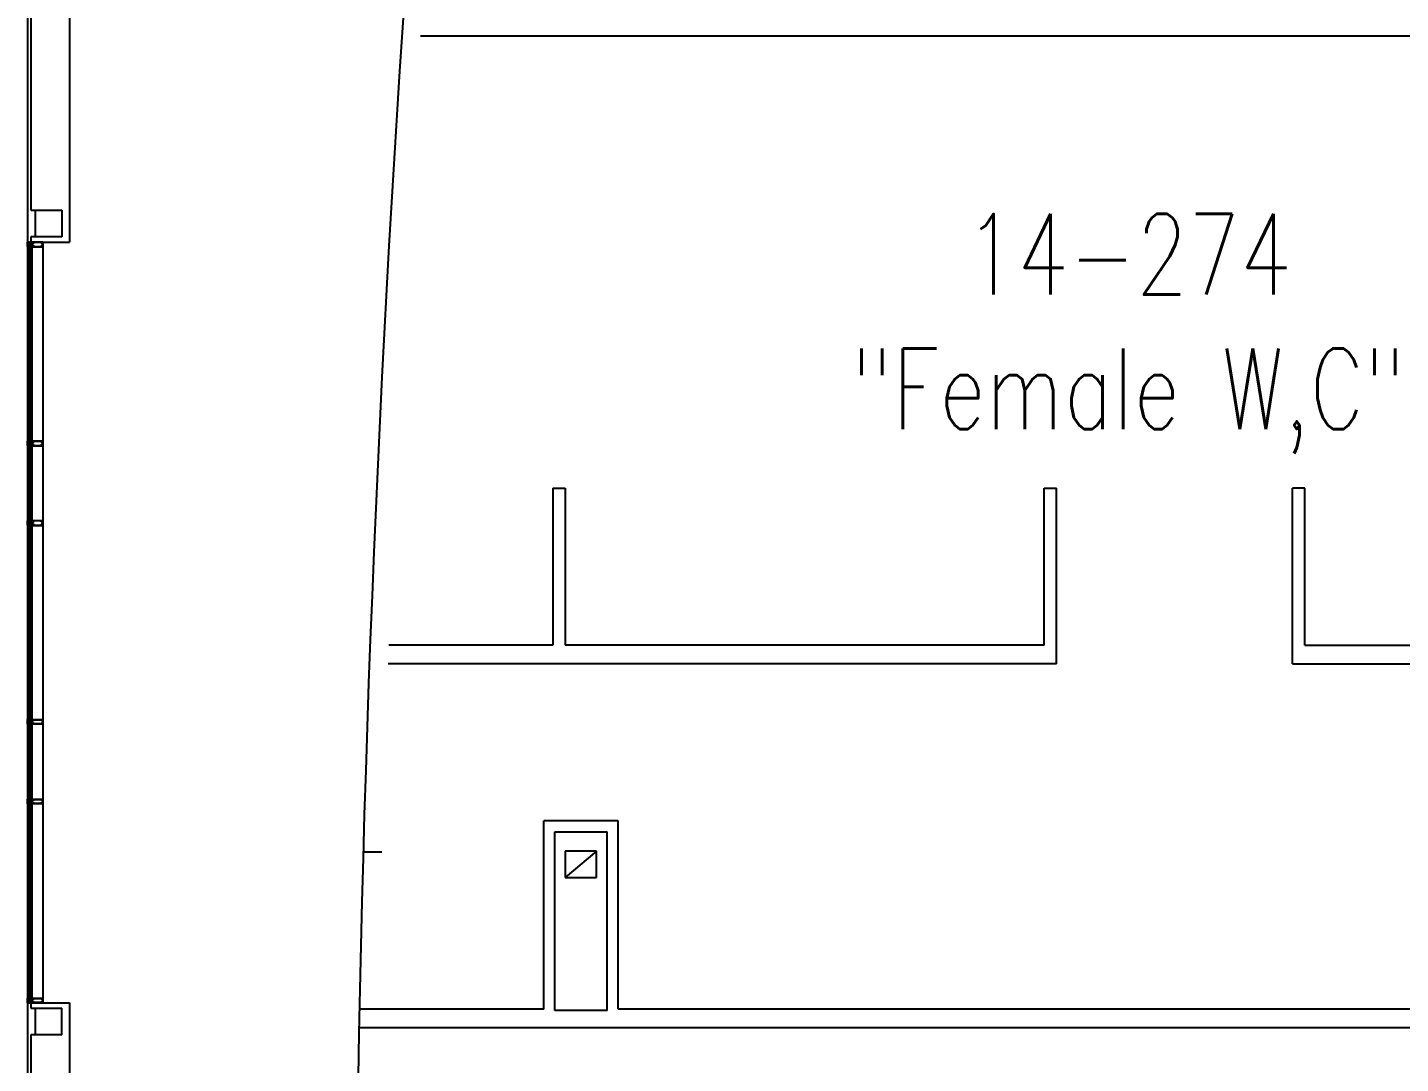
# Model space of a CAD drawing. Extents: x 11182 to 734459, y -1391328 to 152085.
# Drawn here: x 333511 to 346629, y -1307896 to -1298002 of the extents above; entities that cross this region are included whole.
import ezdxf
from ezdxf.enums import TextEntityAlignment as Align

# ---------------------------------------------------------------- set-up
doc = ezdxf.new("R2010")
doc.units = 0
doc.header["$LTSCALE"] = 500
doc.header["$MEASUREMENT"] = 0
for name, color, linetype in [('0_room_data', 7, 'CONTINUOUS'), ('1_Wall_Exist', 251, 'CONTINUOUS'), ('3_Text', 7, 'CONTINUOUS')]:
    doc.layers.add(name, color=color, linetype=linetype)
doc.styles.add('1_200', font='simplex.shx', dxfattribs={"width": 0.75, "height": 460})

# ---------------------------------------------------------------- blocks, each defined once
blk = doc.blocks.new('room_data')
at = {"layer": '3_Text', "style": '1_200', "width": 0.75}
for tag, p in [('ROOMNUM', (0, 0)), ('ROOMUSE', (0, -575))]:
    blk.add_attdef(tag, text='', height=345, dxfattribs=at).set_placement(p, align=Align.MIDDLE_CENTER)

msp = doc.modelspace()

# ---------------------------------------------------------------- linework, layer by layer
at = {"layer": '1_Wall_Exist'}
for p, q in [((333511, -1285944), (333511, -1344584)), ((333911, -1292666), (333911, -1300052)), ((333544, -1292971), (333544, -1299747)), ((350054, -1298085), (337267, -1298085)), ((333544, -1299747), (333838, -1299747)), ((333584, -1299747), (333584, -1300001)), ((333838, -1299747), (333838, -1300001)), ((333511, -1300052), (333511, -1300097)), ((333526, -1300052), (333511, -1300052)), ((333511, -1300052), (333911, -1300052)), ((333512, -1300095), (333512, -1300053)), ((333512, -1300053), (333522, -1300053)), ((333520, -1300054), (333520, -1300058)), ((333522, -1300054), (333520, -1300054)), ((333520, -1300058), (333521, -1300059)), ((333521, -1300059), (333521, -1300074)), ((333521, -1300074), (333521, -1300089)), ((333521, -1300074), (333521, -1300074)), ((333521, -1300074), (333521, -1300074)), ((333522, -1300057), (333522, -1300056)), ((333523, -1300056), (333526, -1300056)), ((333526, -1300058), (333523, -1300058)), ((333524, -1300061), (333523, -1300061)), ((333525, -1300053), (333526, -1300052)), ((333526, -1300053), (333525, -1300053)), ((333526, -1300056), (333526, -1300053)), ((333526, -1300056), (333526, -1300056)), ((333526, -1300056), (333526, -1300056)), ((333526, -1300058), (333526, -1300058)), ((333526, -1300058), (333526, -1300058)), ((333526, -1300090), (333526, -1300079)), ((333542, -1300079), (333526, -1300079)), ((333528, -1300064), (333553, -1300064)), ((333528, -1300084), (333528, -1301964)), ((333528, -1300084), (333553, -1300084)), ((333530, -1300079), (333529, -1300079)), ((333540, -1300073), (333540, -1300076)), ((333542, -1300071), (333542, -1300069)), ((333544, -1300071), (333542, -1300071)), ((333542, -1300079), (333542, -1300078)), ((333542, -1300078), (333544, -1300078)), ((333838, -1300001), (333544, -1300001)), ((333544, -1300001), (333544, -1307367)), ((333553, -1300069), (333544, -1300069)), ((333544, -1300069), (333544, -1300071)), ((333544, -1300078), (333544, -1300079)), ((333544, -1300079), (333553, -1300079)), ((333553, -1300071), (333553, -1300069)), ((333555, -1300071), (333553, -1300071)), ((333553, -1300078), (333555, -1300078)), ((333553, -1300079), (333553, -1300078)), ((333553, -1300084), (333553, -1301964)), ((333657, -1300052), (333555, -1300052)), ((333555, -1300052), (333555, -1300054)), ((333555, -1300054), (333556, -1300055)), ((333556, -1300057), (333555, -1300058)), ((333555, -1300058), (333555, -1300071)), ((333555, -1300078), (333555, -1300091)), ((333556, -1300055), (333558, -1300055)), ((333556, -1300055), (333556, -1300055)), ((333558, -1300057), (333556, -1300057)), ((333556, -1300057), (333556, -1300057)), ((333561, -1300060), (333558, -1300060)), ((333558, -1300061), (333558, -1300069)), ((333558, -1300069), (333558, -1300080)), ((333558, -1300080), (333558, -1300088)), ((333559, -1300055), (333559, -1300056)), ((333559, -1300056), (333559, -1300056)), ((333561, -1300055), (333561, -1300059)), ((333567, -1300055), (333562, -1300055)), ((333637, -1300055), (333575, -1300055)), ((333654, -1300055), (333644, -1300055)), ((333654, -1300094), (333654, -1300055)), ((333657, -1300052), (333657, -1307316)), ((333657, -1300097), (333657, -1300052)), ((333511, -1300097), (333526, -1300097)), ((333522, -1300095), (333512, -1300095)), ((333521, -1300089), (333520, -1300090)), ((333520, -1300090), (333520, -1300094)), ((333520, -1300094), (333522, -1300094)), ((333522, -1300092), (333522, -1300091)), ((333523, -1300090), (333526, -1300090)), ((333526, -1300093), (333523, -1300093)), ((333525, -1300095), (333526, -1300095)), ((333526, -1300096), (333525, -1300096)), ((333526, -1300090), (333526, -1300091)), ((333526, -1300091), (333526, -1300090)), ((333526, -1300093), (333526, -1300092)), ((333526, -1300092), (333526, -1300093)), ((333526, -1300095), (333526, -1300093)), ((333555, -1300091), (333556, -1300091)), ((333556, -1300093), (333555, -1300094)), ((333555, -1300094), (333555, -1300097)), ((333555, -1300097), (333657, -1300097)), ((333556, -1300091), (333558, -1300091)), ((333556, -1300091), (333556, -1300091)), ((333556, -1300094), (333556, -1300093)), ((333558, -1300094), (333556, -1300094)), ((333558, -1300089), (333561, -1300089)), ((333559, -1300092), (333559, -1300092)), ((333559, -1300092), (333559, -1300093)), ((333561, -1300089), (333561, -1300093)), ((333562, -1300094), (333567, -1300094)), ((333575, -1300094), (333637, -1300094)), ((333644, -1300094), (333654, -1300094)), ((333511, -1301952), (333511, -1301997)), ((333526, -1301952), (333511, -1301952)), ((333511, -1301997), (333526, -1301997)), ((333512, -1301995), (333512, -1301953)), ((333512, -1301953), (333522, -1301953)), ((333522, -1301995), (333512, -1301995)), ((333520, -1301954), (333520, -1301958)), ((333522, -1301954), (333520, -1301954)), ((333520, -1301958), (333521, -1301959)), ((333521, -1301989), (333520, -1301990)), ((333520, -1301990), (333520, -1301994)), ((333520, -1301994), (333522, -1301994)), ((333521, -1301959), (333521, -1301974)), ((333521, -1301974), (333521, -1301989)), ((333521, -1301974), (333521, -1301974)), ((333521, -1301974), (333521, -1301974)), ((333522, -1301957), (333522, -1301956)), ((333522, -1301992), (333522, -1301991)), ((333523, -1301956), (333526, -1301956)), ((333526, -1301958), (333523, -1301958)), ((333524, -1301961), (333523, -1301961)), ((333523, -1301990), (333526, -1301990)), ((333526, -1301993), (333523, -1301993)), ((333525, -1301953), (333526, -1301952)), ((333526, -1301953), (333525, -1301953)), ((333525, -1301995), (333526, -1301995)), ((333526, -1301996), (333525, -1301996)), ((333526, -1301956), (333526, -1301953)), ((333526, -1301956), (333526, -1301956)), ((333526, -1301956), (333526, -1301956)), ((333526, -1301958), (333526, -1301958)), ((333526, -1301958), (333526, -1301958)), ((333526, -1301990), (333526, -1301979)), ((333542, -1301979), (333526, -1301979)), ((333526, -1301990), (333526, -1301991)), ((333526, -1301991), (333526, -1301990)), ((333526, -1301993), (333526, -1301992)), ((333526, -1301992), (333526, -1301993)), ((333526, -1301995), (333526, -1301993)), ((333528, -1301964), (333553, -1301964)), ((333528, -1301984), (333528, -1302724)), ((333528, -1301984), (333553, -1301984)), ((333530, -1301979), (333529, -1301979)), ((333540, -1301973), (333540, -1301976)), ((333542, -1301971), (333542, -1301969)), ((333544, -1301971), (333542, -1301971)), ((333542, -1301979), (333542, -1301978)), ((333542, -1301978), (333544, -1301978)), ((333553, -1301969), (333544, -1301969)), ((333544, -1301969), (333544, -1301971)), ((333544, -1301978), (333544, -1301979)), ((333544, -1301979), (333553, -1301979)), ((333553, -1301971), (333553, -1301969)), ((333555, -1301971), (333553, -1301971)), ((333553, -1301978), (333555, -1301978)), ((333553, -1301979), (333553, -1301978)), ((333553, -1301984), (333553, -1302724)), ((333657, -1301952), (333555, -1301952)), ((333555, -1301952), (333555, -1301954)), ((333555, -1301954), (333556, -1301955)), ((333556, -1301957), (333555, -1301958)), ((333555, -1301958), (333555, -1301971)), ((333555, -1301978), (333555, -1301991)), ((333555, -1301991), (333556, -1301991)), ((333556, -1301993), (333555, -1301994)), ((333555, -1301994), (333555, -1301997)), ((333555, -1301997), (333657, -1301997)), ((333556, -1301955), (333558, -1301955)), ((333556, -1301955), (333556, -1301955)), ((333558, -1301957), (333556, -1301957)), ((333556, -1301957), (333556, -1301957)), ((333556, -1301991), (333558, -1301991)), ((333556, -1301991), (333556, -1301991)), ((333556, -1301994), (333556, -1301993)), ((333558, -1301994), (333556, -1301994)), ((333561, -1301960), (333558, -1301960)), ((333558, -1301961), (333558, -1301969)), ((333558, -1301969), (333558, -1301980)), ((333558, -1301980), (333558, -1301988)), ((333558, -1301989), (333561, -1301989)), ((333559, -1301955), (333559, -1301956)), ((333559, -1301956), (333559, -1301956)), ((333559, -1301992), (333559, -1301992)), ((333559, -1301992), (333559, -1301993)), ((333561, -1301955), (333561, -1301959)), ((333561, -1301989), (333561, -1301993)), ((333567, -1301955), (333562, -1301955)), ((333562, -1301994), (333567, -1301994)), ((333637, -1301955), (333575, -1301955)), ((333575, -1301994), (333637, -1301994)), ((333654, -1301955), (333644, -1301955)), ((333644, -1301994), (333654, -1301994)), ((333654, -1301994), (333654, -1301955)), ((333657, -1301997), (333657, -1301952)), ((338531, -1302401), (338531, -1303901)), ((338531, -1302401), (338649, -1302401)), ((338649, -1302401), (338649, -1303901)), ((343224, -1303901), (343224, -1302401)), ((343224, -1302401), (343342, -1302401)), ((343342, -1304079), (343342, -1302401)), ((345597, -1304079), (345597, -1302401)), ((345715, -1302401), (345597, -1302401)), ((345715, -1303901), (345715, -1302401)), ((333511, -1302712), (333511, -1302757)), ((333526, -1302712), (333511, -1302712)), ((333511, -1302757), (333526, -1302757)), ((333512, -1302755), (333512, -1302713)), ((333512, -1302713), (333522, -1302713)), ((333522, -1302755), (333512, -1302755)), ((333520, -1302714), (333520, -1302718)), ((333522, -1302714), (333520, -1302714)), ((333520, -1302718), (333521, -1302719)), ((333521, -1302749), (333520, -1302750)), ((333520, -1302750), (333520, -1302754)), ((333520, -1302754), (333522, -1302754)), ((333521, -1302719), (333521, -1302734)), ((333521, -1302734), (333521, -1302749)), ((333521, -1302734), (333521, -1302734)), ((333521, -1302734), (333521, -1302734)), ((333522, -1302717), (333522, -1302716)), ((333522, -1302752), (333522, -1302751)), ((333523, -1302716), (333526, -1302716)), ((333526, -1302718), (333523, -1302718)), ((333524, -1302721), (333523, -1302721)), ((333523, -1302750), (333526, -1302750)), ((333526, -1302753), (333523, -1302753)), ((333525, -1302713), (333526, -1302712)), ((333526, -1302713), (333525, -1302713)), ((333525, -1302755), (333526, -1302755)), ((333526, -1302756), (333525, -1302756)), ((333526, -1302716), (333526, -1302713)), ((333526, -1302716), (333526, -1302716)), ((333526, -1302716), (333526, -1302716)), ((333526, -1302718), (333526, -1302718)), ((333526, -1302718), (333526, -1302718)), ((333526, -1302750), (333526, -1302739)), ((333542, -1302739), (333526, -1302739)), ((333526, -1302750), (333526, -1302751)), ((333526, -1302751), (333526, -1302750)), ((333526, -1302753), (333526, -1302752)), ((333526, -1302752), (333526, -1302753)), ((333526, -1302755), (333526, -1302753)), ((333528, -1302724), (333553, -1302724)), ((333528, -1302744), (333528, -1304623)), ((333528, -1302744), (333553, -1302744)), ((333530, -1302739), (333529, -1302739)), ((333540, -1302733), (333540, -1302736)), ((333542, -1302731), (333542, -1302729)), ((333544, -1302731), (333542, -1302731)), ((333542, -1302739), (333542, -1302738)), ((333542, -1302738), (333544, -1302738)), ((333553, -1302729), (333544, -1302729)), ((333544, -1302729), (333544, -1302731)), ((333544, -1302738), (333544, -1302739)), ((333544, -1302739), (333553, -1302739)), ((333553, -1302731), (333553, -1302729)), ((333555, -1302731), (333553, -1302731)), ((333553, -1302738), (333555, -1302738)), ((333553, -1302739), (333553, -1302738)), ((333553, -1302744), (333553, -1304623)), ((333657, -1302712), (333555, -1302712)), ((333555, -1302712), (333555, -1302714)), ((333555, -1302714), (333556, -1302715)), ((333556, -1302717), (333555, -1302718)), ((333555, -1302718), (333555, -1302731)), ((333555, -1302738), (333555, -1302751)), ((333555, -1302751), (333556, -1302751)), ((333556, -1302753), (333555, -1302754)), ((333555, -1302754), (333555, -1302757)), ((333555, -1302757), (333657, -1302757)), ((333556, -1302715), (333558, -1302715)), ((333556, -1302715), (333556, -1302715)), ((333558, -1302717), (333556, -1302717)), ((333556, -1302717), (333556, -1302717)), ((333556, -1302751), (333558, -1302751)), ((333556, -1302751), (333556, -1302751)), ((333556, -1302754), (333556, -1302753)), ((333558, -1302754), (333556, -1302754)), ((333561, -1302720), (333558, -1302720)), ((333558, -1302721), (333558, -1302729)), ((333558, -1302729), (333558, -1302740)), ((333558, -1302740), (333558, -1302748)), ((333558, -1302749), (333561, -1302749)), ((333559, -1302715), (333559, -1302716)), ((333559, -1302716), (333559, -1302716)), ((333559, -1302752), (333559, -1302752)), ((333559, -1302752), (333559, -1302753)), ((333561, -1302715), (333561, -1302719)), ((333561, -1302749), (333561, -1302753)), ((333567, -1302715), (333562, -1302715)), ((333562, -1302754), (333567, -1302754)), ((333637, -1302715), (333575, -1302715)), ((333575, -1302754), (333637, -1302754)), ((333654, -1302715), (333644, -1302715)), ((333644, -1302754), (333654, -1302754)), ((333654, -1302754), (333654, -1302715)), ((333657, -1302757), (333657, -1302712)), ((338531, -1303901), (336963, -1303901)), ((343224, -1303901), (338649, -1303901)), ((345715, -1303901), (350358, -1303901)), ((343342, -1304079), (336956, -1304079)), ((345597, -1304079), (350365, -1304079)), ((333511, -1304656), (333511, -1304611)), ((333511, -1304611), (333526, -1304611)), ((333526, -1304656), (333511, -1304656)), ((333512, -1304612), (333512, -1304654)), ((333522, -1304612), (333512, -1304612)), ((333512, -1304654), (333522, -1304654)), ((333520, -1304617), (333520, -1304613)), ((333520, -1304613), (333522, -1304613)), ((333521, -1304618), (333520, -1304617)), ((333520, -1304649), (333521, -1304648)), ((333520, -1304653), (333520, -1304649)), ((333522, -1304653), (333520, -1304653)), ((333521, -1304633), (333521, -1304618)), ((333521, -1304633), (333521, -1304633)), ((333521, -1304634), (333521, -1304633)), ((333521, -1304648), (333521, -1304634)), ((333522, -1304615), (333522, -1304616)), ((333522, -1304650), (333522, -1304651)), ((333526, -1304615), (333523, -1304615)), ((333523, -1304617), (333526, -1304617)), ((333524, -1304646), (333523, -1304646)), ((333526, -1304649), (333523, -1304649)), ((333523, -1304652), (333526, -1304652)), ((333526, -1304611), (333525, -1304612)), ((333525, -1304612), (333526, -1304612)), ((333526, -1304654), (333525, -1304654)), ((333525, -1304655), (333526, -1304655)), ((333526, -1304612), (333526, -1304615)), ((333526, -1304615), (333526, -1304615)), ((333526, -1304615), (333526, -1304615)), ((333526, -1304617), (333526, -1304617)), ((333526, -1304617), (333526, -1304617)), ((333526, -1304638), (333526, -1304649)), ((333526, -1304650), (333526, -1304649)), ((333526, -1304649), (333526, -1304650)), ((333526, -1304652), (333526, -1304651)), ((333526, -1304651), (333526, -1304652)), ((333526, -1304652), (333526, -1304654)), ((333528, -1304623), (333553, -1304623)), ((333528, -1304643), (333528, -1305383)), ((333528, -1304643), (333553, -1304643)), ((333530, -1304628), (333529, -1304628)), ((333540, -1304635), (333540, -1304632)), ((333542, -1304628), (333542, -1304630)), ((333542, -1304630), (333544, -1304630)), ((333544, -1304637), (333542, -1304637)), ((333542, -1304637), (333542, -1304638)), ((333544, -1304628), (333553, -1304628)), ((333544, -1304630), (333544, -1304628)), ((333544, -1304638), (333544, -1304637)), ((333553, -1304638), (333544, -1304638)), ((333553, -1304628), (333553, -1304630)), ((333553, -1304630), (333555, -1304630)), ((333555, -1304637), (333553, -1304637)), ((333553, -1304637), (333553, -1304638)), ((333553, -1304643), (333553, -1305383)), ((333555, -1304611), (333657, -1304611)), ((333555, -1304613), (333555, -1304611)), ((333556, -1304614), (333555, -1304613)), ((333555, -1304617), (333556, -1304616)), ((333555, -1304630), (333555, -1304617)), ((333555, -1304650), (333555, -1304637)), ((333556, -1304650), (333555, -1304650)), ((333555, -1304653), (333556, -1304652)), ((333555, -1304656), (333555, -1304653)), ((333657, -1304656), (333555, -1304656)), ((333558, -1304614), (333556, -1304614)), ((333556, -1304614), (333556, -1304614)), ((333556, -1304616), (333558, -1304616)), ((333556, -1304616), (333556, -1304616)), ((333558, -1304650), (333556, -1304650)), ((333556, -1304650), (333556, -1304650)), ((333556, -1304652), (333556, -1304653)), ((333556, -1304653), (333558, -1304653)), ((333558, -1304619), (333561, -1304619)), ((333558, -1304628), (333558, -1304620)), ((333558, -1304639), (333558, -1304628)), ((333558, -1304647), (333558, -1304639)), ((333561, -1304648), (333558, -1304648)), ((333559, -1304615), (333559, -1304614)), ((333559, -1304615), (333559, -1304615)), ((333559, -1304652), (333559, -1304651)), ((333559, -1304651), (333559, -1304651)), ((333561, -1304618), (333561, -1304614)), ((333561, -1304652), (333561, -1304648)), ((333562, -1304614), (333567, -1304614)), ((333567, -1304653), (333562, -1304653)), ((333575, -1304614), (333637, -1304614)), ((333637, -1304653), (333575, -1304653)), ((333644, -1304614), (333654, -1304614)), ((333654, -1304653), (333644, -1304653)), ((333654, -1304614), (333654, -1304653)), ((333657, -1304611), (333657, -1304656)), ((333511, -1305416), (333511, -1305371)), ((333511, -1305371), (333526, -1305371)), ((333526, -1305416), (333511, -1305416)), ((333512, -1305372), (333512, -1305414)), ((333522, -1305372), (333512, -1305372)), ((333512, -1305414), (333522, -1305414)), ((333520, -1305377), (333520, -1305373)), ((333520, -1305373), (333522, -1305373)), ((333521, -1305378), (333520, -1305377)), ((333520, -1305409), (333521, -1305408)), ((333520, -1305413), (333520, -1305409)), ((333522, -1305413), (333520, -1305413)), ((333521, -1305393), (333521, -1305378)), ((333521, -1305393), (333521, -1305393)), ((333521, -1305394), (333521, -1305393)), ((333521, -1305408), (333521, -1305394)), ((333522, -1305375), (333522, -1305376)), ((333522, -1305410), (333522, -1305411)), ((333526, -1305375), (333523, -1305375)), ((333523, -1305377), (333526, -1305377)), ((333524, -1305406), (333523, -1305406)), ((333526, -1305409), (333523, -1305409)), ((333523, -1305412), (333526, -1305412)), ((333526, -1305371), (333525, -1305372)), ((333525, -1305372), (333526, -1305372)), ((333526, -1305414), (333525, -1305414)), ((333525, -1305415), (333526, -1305415)), ((333526, -1305372), (333526, -1305375)), ((333526, -1305375), (333526, -1305375)), ((333526, -1305375), (333526, -1305375)), ((333526, -1305377), (333526, -1305377)), ((333526, -1305377), (333526, -1305377)), ((333526, -1305398), (333526, -1305409)), ((333526, -1305410), (333526, -1305409)), ((333526, -1305409), (333526, -1305410)), ((333526, -1305412), (333526, -1305411)), ((333526, -1305411), (333526, -1305412)), ((333526, -1305412), (333526, -1305414)), ((333528, -1305383), (333553, -1305383)), ((333528, -1305403), (333528, -1307283)), ((333528, -1305403), (333553, -1305403)), ((333530, -1305388), (333529, -1305388)), ((333540, -1305395), (333540, -1305392)), ((333542, -1305388), (333542, -1305390)), ((333542, -1305390), (333544, -1305390)), ((333544, -1305397), (333542, -1305397)), ((333542, -1305397), (333542, -1305398)), ((333544, -1305388), (333553, -1305388)), ((333544, -1305390), (333544, -1305388)), ((333544, -1305398), (333544, -1305397)), ((333553, -1305398), (333544, -1305398)), ((333553, -1305388), (333553, -1305390)), ((333553, -1305390), (333555, -1305390)), ((333555, -1305397), (333553, -1305397)), ((333553, -1305397), (333553, -1305398)), ((333553, -1305403), (333553, -1307283)), ((333555, -1305371), (333657, -1305371)), ((333555, -1305373), (333555, -1305371)), ((333556, -1305374), (333555, -1305373)), ((333555, -1305377), (333556, -1305376)), ((333555, -1305390), (333555, -1305377)), ((333555, -1305410), (333555, -1305397)), ((333556, -1305410), (333555, -1305410)), ((333555, -1305413), (333556, -1305412)), ((333555, -1305416), (333555, -1305413)), ((333657, -1305416), (333555, -1305416)), ((333558, -1305374), (333556, -1305374)), ((333556, -1305374), (333556, -1305374)), ((333556, -1305376), (333558, -1305376)), ((333556, -1305376), (333556, -1305376)), ((333558, -1305410), (333556, -1305410)), ((333556, -1305410), (333556, -1305410)), ((333556, -1305412), (333556, -1305413)), ((333556, -1305413), (333558, -1305413)), ((333558, -1305379), (333561, -1305379)), ((333558, -1305388), (333558, -1305380)), ((333558, -1305399), (333558, -1305388)), ((333558, -1305407), (333558, -1305399)), ((333561, -1305408), (333558, -1305408)), ((333559, -1305375), (333559, -1305374)), ((333559, -1305375), (333559, -1305375)), ((333559, -1305412), (333559, -1305411)), ((333559, -1305411), (333559, -1305411)), ((333561, -1305378), (333561, -1305374)), ((333561, -1305412), (333561, -1305408)), ((333562, -1305374), (333567, -1305374)), ((333567, -1305413), (333562, -1305413)), ((333575, -1305374), (333637, -1305374)), ((333637, -1305413), (333575, -1305413)), ((333644, -1305374), (333654, -1305374)), ((333654, -1305413), (333644, -1305413)), ((333654, -1305374), (333654, -1305413)), ((333657, -1305371), (333657, -1305416)), ((339153, -1305579), (338443, -1305579)), ((338443, -1307378), (338443, -1305579)), ((338561, -1305579), (338561, -1305579)), ((339153, -1307378), (339153, -1305579)), ((338548, -1307391), (338548, -1305684)), ((338548, -1305684), (339048, -1305684)), ((339048, -1307391), (339048, -1305684)), ((336897, -1305878), (336719, -1305878)), ((338948, -1305869), (338648, -1305869)), ((338648, -1305869), (338648, -1306119)), ((338948, -1305869), (338648, -1306119)), ((338948, -1306119), (338948, -1305869)), ((338648, -1306119), (338948, -1306119)), ((333511, -1307316), (333511, -1307271)), ((333511, -1307271), (333526, -1307271)), ((333512, -1307272), (333512, -1307314)), ((333522, -1307272), (333512, -1307272)), ((333520, -1307277), (333520, -1307273)), ((333520, -1307273), (333522, -1307273)), ((333521, -1307278), (333520, -1307277)), ((333521, -1307293), (333521, -1307278)), ((333521, -1307293), (333521, -1307293)), ((333521, -1307294), (333521, -1307293)), ((333521, -1307308), (333521, -1307294)), ((333522, -1307275), (333522, -1307276)), ((333526, -1307275), (333523, -1307275)), ((333523, -1307277), (333526, -1307277)), ((333526, -1307271), (333525, -1307272)), ((333525, -1307272), (333526, -1307272)), ((333526, -1307272), (333526, -1307275)), ((333526, -1307275), (333526, -1307275)), ((333526, -1307275), (333526, -1307275)), ((333526, -1307277), (333526, -1307277)), ((333526, -1307277), (333526, -1307277)), ((333526, -1307298), (333526, -1307309)), ((333528, -1307283), (333553, -1307283)), ((333530, -1307288), (333529, -1307288)), ((333540, -1307295), (333540, -1307292)), ((333542, -1307288), (333542, -1307290)), ((333542, -1307290), (333544, -1307290)), ((333544, -1307297), (333542, -1307297)), ((333542, -1307297), (333542, -1307298)), ((333544, -1307288), (333553, -1307288)), ((333544, -1307290), (333544, -1307288)), ((333544, -1307298), (333544, -1307297)), ((333553, -1307298), (333544, -1307298)), ((333553, -1307288), (333553, -1307290)), ((333553, -1307290), (333555, -1307290)), ((333555, -1307297), (333553, -1307297)), ((333553, -1307297), (333553, -1307298)), ((333555, -1307271), (333657, -1307271)), ((333555, -1307273), (333555, -1307271)), ((333556, -1307274), (333555, -1307273)), ((333555, -1307277), (333556, -1307276)), ((333555, -1307290), (333555, -1307277)), ((333555, -1307310), (333555, -1307297)), ((333558, -1307274), (333556, -1307274)), ((333556, -1307274), (333556, -1307274)), ((333556, -1307276), (333558, -1307276)), ((333556, -1307276), (333556, -1307276)), ((333558, -1307279), (333561, -1307279)), ((333558, -1307288), (333558, -1307280)), ((333558, -1307299), (333558, -1307288)), ((333558, -1307307), (333558, -1307299)), ((333559, -1307275), (333559, -1307274)), ((333559, -1307275), (333559, -1307275)), ((333561, -1307278), (333561, -1307274)), ((333562, -1307274), (333567, -1307274)), ((333575, -1307274), (333637, -1307274)), ((333644, -1307274), (333654, -1307274)), ((333654, -1307274), (333654, -1307313)), ((333657, -1307271), (333657, -1307316)), ((333526, -1307316), (333511, -1307316)), ((333511, -1307316), (333911, -1307316)), ((333512, -1307314), (333522, -1307314)), ((333520, -1307309), (333521, -1307308)), ((333520, -1307313), (333520, -1307309)), ((333522, -1307313), (333520, -1307313)), ((333522, -1307310), (333522, -1307311)), ((333524, -1307306), (333523, -1307306)), ((333526, -1307309), (333523, -1307309)), ((333523, -1307312), (333526, -1307312)), ((333526, -1307314), (333525, -1307314)), ((333525, -1307315), (333526, -1307315)), ((333526, -1307310), (333526, -1307309)), ((333526, -1307309), (333526, -1307310)), ((333526, -1307312), (333526, -1307311)), ((333526, -1307311), (333526, -1307312)), ((333526, -1307312), (333526, -1307314)), ((333528, -1307303), (333553, -1307303)), ((333544, -1307367), (333838, -1307367)), ((333556, -1307310), (333555, -1307310)), ((333555, -1307313), (333556, -1307312)), ((333555, -1307316), (333555, -1307313)), ((333657, -1307316), (333555, -1307316)), ((333558, -1307310), (333556, -1307310)), ((333556, -1307310), (333556, -1307310)), ((333556, -1307312), (333556, -1307313)), ((333556, -1307313), (333558, -1307313)), ((333561, -1307308), (333558, -1307308)), ((333559, -1307312), (333559, -1307311)), ((333559, -1307311), (333559, -1307311)), ((333561, -1307312), (333561, -1307308)), ((333567, -1307313), (333562, -1307313)), ((333637, -1307313), (333575, -1307313)), ((333584, -1307367), (333584, -1307621)), ((333654, -1307313), (333644, -1307313)), ((333838, -1307621), (333838, -1307367)), ((333911, -1307316), (333911, -1322912)), ((338443, -1307378), (336682, -1307378)), ((339048, -1307391), (338548, -1307391)), ((348761, -1307378), (339153, -1307378)), ((350643, -1307556), (336679, -1307556)), ((333838, -1307621), (333544, -1307621)), ((333544, -1307621), (333544, -1314987))]:
    msp.add_line(p, q, dxfattribs=at)
for points in [[(333526, -1300084), (333523, -1300088), (333523, -1300061), (333526, -1300064)], [(333526, -1300058), (333526, -1300069), (333542, -1300069)], [(333534, -1300072), (333534, -1300076)], [(333526, -1301984), (333523, -1301988), (333523, -1301961), (333526, -1301964)], [(333526, -1301958), (333526, -1301969), (333542, -1301969)], [(333534, -1301972), (333534, -1301976)], [(333526, -1302744), (333523, -1302748), (333523, -1302721), (333526, -1302724)], [(333526, -1302718), (333526, -1302729), (333542, -1302729)], [(333534, -1302732), (333534, -1302736)], [(333526, -1304623), (333523, -1304620), (333523, -1304647), (333526, -1304643)], [(333542, -1304628), (333526, -1304628), (333526, -1304617)], [(333526, -1304638), (333542, -1304638)], [(333534, -1304635), (333534, -1304631)], [(333526, -1305383), (333523, -1305380), (333523, -1305407), (333526, -1305403)], [(333542, -1305388), (333526, -1305388), (333526, -1305377)], [(333526, -1305398), (333542, -1305398)], [(333534, -1305395), (333534, -1305391)], [(333526, -1307283), (333523, -1307280), (333523, -1307307), (333526, -1307303)], [(333542, -1307288), (333526, -1307288), (333526, -1307277)], [(333526, -1307298), (333542, -1307298)], [(333534, -1307295), (333534, -1307291)]]:
    msp.add_lwpolyline(points, dxfattribs=at)
for points in [[(333530, -1300069), (333530, -1300071, 0.414214), (333530, -1300072), (333539, -1300072)], [(333539, -1300076), (333530, -1300076, 0.414214), (333530, -1300077), (333530, -1300079)], [(333530, -1301969), (333530, -1301971, 0.414214), (333530, -1301972), (333539, -1301972)], [(333539, -1301976), (333530, -1301976, 0.414214), (333530, -1301977), (333530, -1301979)], [(333530, -1302729), (333530, -1302731, 0.414214), (333530, -1302732), (333539, -1302732)], [(333539, -1302736), (333530, -1302736, 0.414214), (333530, -1302737), (333530, -1302739)], [(333539, -1304631), (333530, -1304631, -0.414214), (333530, -1304630), (333530, -1304628)], [(333530, -1304638), (333530, -1304636, -0.414214), (333530, -1304635), (333539, -1304635)], [(333539, -1305391), (333530, -1305391, -0.414214), (333530, -1305390), (333530, -1305388)], [(333530, -1305398), (333530, -1305396, -0.414214), (333530, -1305395), (333539, -1305395)], [(333539, -1307291), (333530, -1307291, -0.414214), (333530, -1307290), (333530, -1307288)], [(333530, -1307298), (333530, -1307296, -0.414214), (333530, -1307295), (333539, -1307295)]]:
    msp.add_lwpolyline(points, format="xyb", dxfattribs=at)
for centre, radius, start, end in [((540654, -1311644), 204017, 174.05126, 189.07607), ((333523, -1300053), 1.4, 180, 15), ((333523, -1300053), 1.57, 226.4539, 343.5461), ((333523, -1300056), 0.787, 90, 180), ((333523, -1300057), 0.787, 180, 270), ((333527, -1300050), 1.31, 263.6484, 335.724), ((333526, -1300052), 0.237, 285, 90), ((333526, -1300053), 0.254, 0, 105), ((333528, -1300056), 1.49, 90, 270), ((333526, -1300063), 2.02, 29.6905, 77.3816), ((333539, -1300073), 0.787, 0, 90), ((333539, -1300076), 0.787, 270, 0), ((333555, -1300049), 2.27, 216.4323, 271.0342), ((333553, -1300056), 1.94, 270, 90), ((333556, -1300062), 2.94, 105.9481, 156.103), ((333558, -1300055), 0.787, 0, 90), ((333558, -1300056), 0.787, 270.4979, 0.4979), ((333558, -1300061), 0.787, 90, 180), ((333562, -1300055), 0.787, 90, 180), ((333561, -1300059), 0.787, 270, 0), ((333571, -1300056), 3.92, 159.146, 228.0713), ((333569, -1300058), 1.12, 249.2518, 20.7483), ((333571, -1300056), 1.89, 308.6206, 231.3794), ((333573, -1300058), 1.08, 154.5966, 295.4034), ((333571, -1300056), 3.92, 311.9287, 20.854), ((333641, -1300056), 3.92, 159.146, 228.0713), ((333638, -1300058), 1.12, 249.2518, 20.7483), ((333641, -1300056), 1.89, 308.6206, 231.3794), ((333643, -1300058), 1.08, 154.5966, 295.4034), ((333641, -1300056), 3.92, 311.9287, 20.854), ((333523, -1300091), 0.787, 90, 180), ((333523, -1300092), 0.787, 180, 270), ((333523, -1300096), 1.57, 16.4539, 133.5461), ((333523, -1300095), 1.4, 345, 180), ((333526, -1300086), 2.02, 282.6184, 330.3095), ((333528, -1300092), 1.49, 90, 270), ((333526, -1300095), 0.254, 255, 0), ((333526, -1300096), 0.237, 270, 75), ((333527, -1300098), 1.31, 24.276, 96.3516), ((333556, -1300086), 2.94, 203.897, 254.0519), ((333553, -1300093), 1.94, 270, 90), ((333555, -1300099), 2.27, 88.9658, 143.5677), ((333558, -1300088), 0.787, 180, 270), ((333558, -1300092), 0.787, 359.5021, 89.5021), ((333558, -1300093), 0.787, 270, 0), ((333561, -1300089), 0.787, 0, 90), ((333562, -1300093), 0.787, 180, 270), ((333571, -1300092), 3.92, 131.9287, 200.854), ((333569, -1300090), 1.12, 339.2518, 110.7483), ((333571, -1300092), 1.89, 128.6206, 51.3794), ((333573, -1300090), 1.08, 64.5966, 205.4034), ((333571, -1300092), 3.92, 339.146, 48.0713), ((333641, -1300092), 3.92, 131.9287, 200.854), ((333638, -1300090), 1.12, 339.2518, 110.7483), ((333641, -1300092), 1.89, 128.6206, 51.3794), ((333643, -1300090), 1.08, 64.5966, 205.4034), ((333641, -1300092), 3.92, 339.146, 48.0713), ((333523, -1301953), 1.4, 180, 15), ((333523, -1301953), 1.57, 226.4539, 343.5461), ((333523, -1301956), 0.787, 90, 180), ((333523, -1301957), 0.787, 180, 270), ((333523, -1301991), 0.787, 90, 180), ((333523, -1301992), 0.787, 180, 270), ((333523, -1301996), 1.57, 16.4539, 133.5461), ((333523, -1301995), 1.4, 345, 180), ((333527, -1301950), 1.31, 263.6484, 335.724), ((333526, -1301952), 0.237, 285, 90), ((333526, -1301953), 0.254, 0, 105), ((333528, -1301956), 1.49, 90, 270), ((333526, -1301963), 2.02, 29.6905, 77.3816), ((333526, -1301986), 2.02, 282.6184, 330.3095), ((333528, -1301992), 1.49, 90, 270), ((333526, -1301995), 0.254, 255, 0), ((333526, -1301996), 0.237, 270, 75), ((333527, -1301998), 1.31, 24.276, 96.3516), ((333539, -1301973), 0.787, 0, 90), ((333539, -1301976), 0.787, 270, 0), ((333555, -1301949), 2.27, 216.4323, 271.0342), ((333553, -1301956), 1.94, 270, 90), ((333556, -1301962), 2.94, 105.9481, 156.103), ((333556, -1301986), 2.94, 203.897, 254.0519), ((333553, -1301993), 1.94, 270, 90), ((333555, -1301999), 2.27, 88.9658, 143.5677), ((333558, -1301955), 0.787, 0, 90), ((333558, -1301956), 0.787, 270.4979, 0.4979), ((333558, -1301961), 0.787, 90, 180), ((333558, -1301988), 0.787, 180, 270), ((333558, -1301992), 0.787, 359.5021, 89.5021), ((333558, -1301993), 0.787, 270, 0), ((333562, -1301955), 0.787, 90, 180), ((333561, -1301959), 0.787, 270, 0), ((333561, -1301989), 0.787, 0, 90), ((333562, -1301993), 0.787, 180, 270), ((333571, -1301956), 3.92, 159.146, 228.0713), ((333571, -1301992), 3.92, 131.9287, 200.854), ((333569, -1301958), 1.12, 249.2518, 20.7483), ((333569, -1301990), 1.12, 339.2518, 110.7483), ((333571, -1301956), 1.89, 308.6206, 231.3794), ((333571, -1301992), 1.89, 128.6206, 51.3794), ((333573, -1301958), 1.08, 154.5966, 295.4034), ((333573, -1301990), 1.08, 64.5966, 205.4034), ((333571, -1301956), 3.92, 311.9287, 20.854), ((333571, -1301992), 3.92, 339.146, 48.0713), ((333641, -1301956), 3.92, 159.146, 228.0713), ((333641, -1301992), 3.92, 131.9287, 200.854), ((333638, -1301958), 1.12, 249.2518, 20.7483), ((333638, -1301990), 1.12, 339.2518, 110.7483), ((333641, -1301956), 1.89, 308.6206, 231.3794), ((333641, -1301992), 1.89, 128.6206, 51.3794), ((333643, -1301958), 1.08, 154.5966, 295.4034), ((333643, -1301990), 1.08, 64.5966, 205.4034), ((333641, -1301956), 3.92, 311.9287, 20.854), ((333641, -1301992), 3.92, 339.146, 48.0713), ((333523, -1302713), 1.4, 180, 15), ((333523, -1302713), 1.57, 226.4539, 343.5461), ((333523, -1302716), 0.787, 90, 180), ((333523, -1302717), 0.787, 180, 270), ((333523, -1302751), 0.787, 90, 180), ((333523, -1302752), 0.787, 180, 270), ((333523, -1302756), 1.57, 16.4539, 133.5461), ((333523, -1302755), 1.4, 345, 180), ((333527, -1302710), 1.31, 263.6484, 335.724), ((333526, -1302712), 0.237, 285, 90), ((333526, -1302713), 0.254, 0, 105), ((333528, -1302716), 1.49, 90, 270), ((333526, -1302723), 2.02, 29.6905, 77.3816), ((333526, -1302746), 2.02, 282.6184, 330.3095), ((333528, -1302752), 1.49, 90, 270), ((333526, -1302755), 0.254, 255, 0), ((333526, -1302756), 0.237, 270, 75), ((333527, -1302758), 1.31, 24.276, 96.3516), ((333539, -1302733), 0.787, 0, 90), ((333539, -1302736), 0.787, 270, 0), ((333555, -1302709), 2.27, 216.4323, 271.0342), ((333553, -1302716), 1.94, 270, 90), ((333556, -1302722), 2.94, 105.9481, 156.103), ((333556, -1302746), 2.94, 203.897, 254.0519), ((333553, -1302753), 1.94, 270, 90), ((333555, -1302759), 2.27, 88.9658, 143.5677), ((333558, -1302715), 0.787, 0, 90), ((333558, -1302716), 0.787, 270.4979, 0.4979), ((333558, -1302721), 0.787, 90, 180), ((333558, -1302748), 0.787, 180, 270), ((333558, -1302752), 0.787, 359.5021, 89.5021), ((333558, -1302753), 0.787, 270, 0), ((333562, -1302715), 0.787, 90, 180), ((333561, -1302719), 0.787, 270, 0), ((333561, -1302749), 0.787, 0, 90), ((333562, -1302753), 0.787, 180, 270), ((333571, -1302716), 3.92, 159.146, 228.0713), ((333571, -1302752), 3.92, 131.9287, 200.854), ((333569, -1302718), 1.12, 249.2518, 20.7483), ((333569, -1302750), 1.12, 339.2518, 110.7483), ((333571, -1302716), 1.89, 308.6206, 231.3794), ((333571, -1302752), 1.89, 128.6206, 51.3794), ((333573, -1302718), 1.08, 154.5966, 295.4034), ((333573, -1302750), 1.08, 64.5966, 205.4034), ((333571, -1302716), 3.92, 311.9287, 20.854), ((333571, -1302752), 3.92, 339.146, 48.0713), ((333641, -1302716), 3.92, 159.146, 228.0713), ((333641, -1302752), 3.92, 131.9287, 200.854), ((333638, -1302718), 1.12, 249.2518, 20.7483), ((333638, -1302750), 1.12, 339.2518, 110.7483), ((333641, -1302716), 1.89, 308.6206, 231.3794), ((333641, -1302752), 1.89, 128.6206, 51.3794), ((333643, -1302718), 1.08, 154.5966, 295.4034), ((333643, -1302750), 1.08, 64.5966, 205.4034), ((333641, -1302716), 3.92, 311.9287, 20.854), ((333641, -1302752), 3.92, 339.146, 48.0713), ((333523, -1304612), 1.57, 226.4539, 343.5461), ((333523, -1304612), 1.4, 180, 15), ((333523, -1304615), 0.787, 90, 180), ((333523, -1304616), 0.787, 180, 270), ((333523, -1304650), 0.787, 90, 180), ((333523, -1304651), 0.787, 180, 270), ((333523, -1304654), 1.4, 345, 180), ((333523, -1304655), 1.57, 16.4539, 133.5461), ((333527, -1304609), 1.31, 263.6484, 335.724), ((333526, -1304611), 0.237, 285, 90), ((333526, -1304612), 0.254, 360, 105), ((333528, -1304615), 1.49, 90, 270), ((333526, -1304622), 2.02, 29.6905, 77.3816), ((333526, -1304645), 2.02, 282.6184, 330.3095), ((333528, -1304651), 1.49, 90, 270), ((333526, -1304654), 0.254, 255, 360), ((333526, -1304655), 0.237, 270, 75), ((333527, -1304657), 1.31, 24.276, 96.3516), ((333539, -1304632), 0.787, 360, 90), ((333539, -1304635), 0.787, 270, 360), ((333555, -1304608), 2.27, 216.4323, 271.0342), ((333553, -1304615), 1.94, 270, 90), ((333556, -1304621), 2.94, 105.9481, 156.103), ((333556, -1304645), 2.94, 203.897, 254.0519), ((333553, -1304652), 1.94, 270, 90), ((333555, -1304658), 2.27, 88.9658, 143.5677), ((333558, -1304614), 0.787, 360, 90), ((333558, -1304615), 0.787, 270.4979, 0.4979), ((333558, -1304620), 0.787, 90, 180), ((333558, -1304647), 0.787, 180, 270), ((333558, -1304651), 0.787, 359.5021, 89.5021), ((333558, -1304652), 0.787, 270, 360), ((333562, -1304614), 0.787, 90, 180), ((333561, -1304618), 0.787, 270, 360), ((333561, -1304648), 0.787, 360, 90), ((333562, -1304652), 0.787, 180, 270), ((333571, -1304615), 3.92, 159.146, 228.0713), ((333571, -1304651), 3.92, 131.9287, 200.854), ((333569, -1304617), 1.12, 249.2517, 20.7482), ((333569, -1304649), 1.12, 339.2517, 110.7482), ((333571, -1304615), 1.89, 308.6206, 231.3794), ((333571, -1304651), 1.89, 128.6206, 51.3794), ((333573, -1304617), 1.08, 154.5966, 295.4034), ((333573, -1304649), 1.08, 64.5966, 205.4034), ((333571, -1304615), 3.92, 311.9287, 20.854), ((333571, -1304651), 3.92, 339.146, 48.0713), ((333641, -1304615), 3.92, 159.146, 228.0713), ((333641, -1304651), 3.92, 131.9287, 200.854), ((333638, -1304617), 1.12, 249.2517, 20.7482), ((333638, -1304649), 1.12, 339.2517, 110.7482), ((333641, -1304615), 1.89, 308.6206, 231.3794), ((333641, -1304651), 1.89, 128.6206, 51.3794), ((333643, -1304617), 1.08, 154.5966, 295.4034), ((333643, -1304649), 1.08, 64.5966, 205.4034), ((333641, -1304615), 3.92, 311.9287, 20.854), ((333641, -1304651), 3.92, 339.146, 48.0713), ((333523, -1305372), 1.57, 226.4539, 343.5461), ((333523, -1305372), 1.4, 180, 15), ((333523, -1305375), 0.787, 90, 180), ((333523, -1305376), 0.787, 180, 270), ((333523, -1305410), 0.787, 90, 180), ((333523, -1305411), 0.787, 180, 270), ((333523, -1305414), 1.4, 345, 180), ((333523, -1305415), 1.57, 16.4539, 133.5461), ((333527, -1305369), 1.31, 263.6484, 335.724), ((333526, -1305371), 0.237, 285, 90), ((333526, -1305372), 0.254, 360, 105), ((333528, -1305375), 1.49, 90, 270), ((333526, -1305382), 2.02, 29.6905, 77.3816), ((333526, -1305405), 2.02, 282.6184, 330.3095), ((333528, -1305411), 1.49, 90, 270), ((333526, -1305414), 0.254, 255, 360), ((333526, -1305415), 0.237, 270, 75), ((333527, -1305417), 1.31, 24.276, 96.3516), ((333539, -1305392), 0.787, 360, 90), ((333539, -1305395), 0.787, 270, 360), ((333555, -1305368), 2.27, 216.4323, 271.0342), ((333553, -1305375), 1.94, 270, 90), ((333556, -1305381), 2.94, 105.9481, 156.103), ((333556, -1305405), 2.94, 203.897, 254.0519), ((333553, -1305412), 1.94, 270, 90), ((333555, -1305418), 2.27, 88.9658, 143.5677), ((333558, -1305374), 0.787, 360, 90), ((333558, -1305375), 0.787, 270.4979, 0.4979), ((333558, -1305380), 0.787, 90, 180), ((333558, -1305407), 0.787, 180, 270), ((333558, -1305411), 0.787, 359.5021, 89.5021), ((333558, -1305412), 0.787, 270, 360), ((333562, -1305374), 0.787, 90, 180), ((333561, -1305378), 0.787, 270, 360), ((333561, -1305408), 0.787, 360, 90), ((333562, -1305412), 0.787, 180, 270), ((333571, -1305375), 3.92, 159.146, 228.0713), ((333571, -1305411), 3.92, 131.9287, 200.854), ((333569, -1305377), 1.12, 249.2517, 20.7482), ((333569, -1305409), 1.12, 339.2517, 110.7482), ((333571, -1305375), 1.89, 308.6206, 231.3794), ((333571, -1305411), 1.89, 128.6206, 51.3794), ((333573, -1305377), 1.08, 154.5966, 295.4034), ((333573, -1305409), 1.08, 64.5966, 205.4034), ((333571, -1305375), 3.92, 311.9287, 20.854), ((333571, -1305411), 3.92, 339.146, 48.0713), ((333641, -1305375), 3.92, 159.146, 228.0713), ((333641, -1305411), 3.92, 131.9287, 200.854), ((333638, -1305377), 1.12, 249.2517, 20.7482), ((333638, -1305409), 1.12, 339.2517, 110.7482), ((333641, -1305375), 1.89, 308.6206, 231.3794), ((333641, -1305411), 1.89, 128.6206, 51.3794), ((333643, -1305377), 1.08, 154.5966, 295.4034), ((333643, -1305409), 1.08, 64.5966, 205.4034), ((333641, -1305375), 3.92, 311.9287, 20.854), ((333641, -1305411), 3.92, 339.146, 48.0713), ((333523, -1307272), 1.57, 226.4539, 343.5461), ((333523, -1307272), 1.4, 180, 15), ((333523, -1307275), 0.787, 90, 180), ((333523, -1307276), 0.787, 180, 270), ((333527, -1307269), 1.31, 263.6484, 335.724), ((333526, -1307271), 0.237, 285, 90), ((333526, -1307272), 0.254, 360, 105), ((333528, -1307275), 1.49, 90, 270), ((333526, -1307282), 2.02, 29.6905, 77.3816), ((333539, -1307292), 0.787, 360, 90), ((333539, -1307295), 0.787, 270, 360), ((333555, -1307268), 2.27, 216.4323, 271.0342), ((333553, -1307275), 1.94, 270, 90), ((333556, -1307281), 2.94, 105.9481, 156.103), ((333558, -1307274), 0.787, 360, 90), ((333558, -1307275), 0.787, 270.4979, 0.4979), ((333558, -1307280), 0.787, 90, 180), ((333562, -1307274), 0.787, 90, 180), ((333561, -1307278), 0.787, 270, 360), ((333571, -1307275), 3.92, 159.146, 228.0713), ((333569, -1307277), 1.12, 249.2517, 20.7482), ((333571, -1307275), 1.89, 308.6206, 231.3794), ((333573, -1307277), 1.08, 154.5966, 295.4034), ((333571, -1307275), 3.92, 311.9287, 20.854), ((333641, -1307275), 3.92, 159.146, 228.0713), ((333638, -1307277), 1.12, 249.2517, 20.7482), ((333641, -1307275), 1.89, 308.6206, 231.3794), ((333643, -1307277), 1.08, 154.5966, 295.4034), ((333641, -1307275), 3.92, 311.9287, 20.854), ((333523, -1307310), 0.787, 90, 180), ((333523, -1307311), 0.787, 180, 270), ((333523, -1307314), 1.4, 345, 180), ((333523, -1307315), 1.57, 16.4539, 133.5461), ((333526, -1307305), 2.02, 282.6184, 330.3095), ((333528, -1307311), 1.49, 90, 270), ((333526, -1307314), 0.254, 255, 360), ((333526, -1307315), 0.237, 270, 75), ((333527, -1307317), 1.31, 24.276, 96.3516), ((333556, -1307305), 2.94, 203.897, 254.0519), ((333553, -1307312), 1.94, 270, 90), ((333555, -1307318), 2.27, 88.9658, 143.5677), ((333558, -1307307), 0.787, 180, 270), ((333558, -1307311), 0.787, 359.5021, 89.5021), ((333558, -1307312), 0.787, 270, 360), ((333561, -1307308), 0.787, 360, 90), ((333562, -1307312), 0.787, 180, 270), ((333571, -1307311), 3.92, 131.9287, 200.854), ((333569, -1307309), 1.12, 339.2517, 110.7482), ((333571, -1307311), 1.89, 128.6206, 51.3794), ((333573, -1307309), 1.08, 64.5966, 205.4034), ((333571, -1307311), 3.92, 339.146, 48.0713), ((333641, -1307311), 3.92, 131.9287, 200.854), ((333638, -1307309), 1.12, 339.2517, 110.7482), ((333641, -1307311), 1.89, 128.6206, 51.3794), ((333643, -1307309), 1.08, 64.5966, 205.4034), ((333641, -1307311), 3.92, 339.146, 48.0713)]:
    msp.add_arc(centre, radius, start, end, dxfattribs=at)

# ---------------------------------------------------------------- block references
at = {"layer": '0_room_data', "xscale": 2.232748802166406, "yscale": 2.232748802166406, "zscale": 2.232748802166406}
msp.add_blockref('room_data', (344029, -1300168), dxfattribs=at).add_auto_attribs({'ROOMNUM': '14-274', 'ROOMUSE': '"Female W,C"'})

doc.saveas('drawing.dxf')
